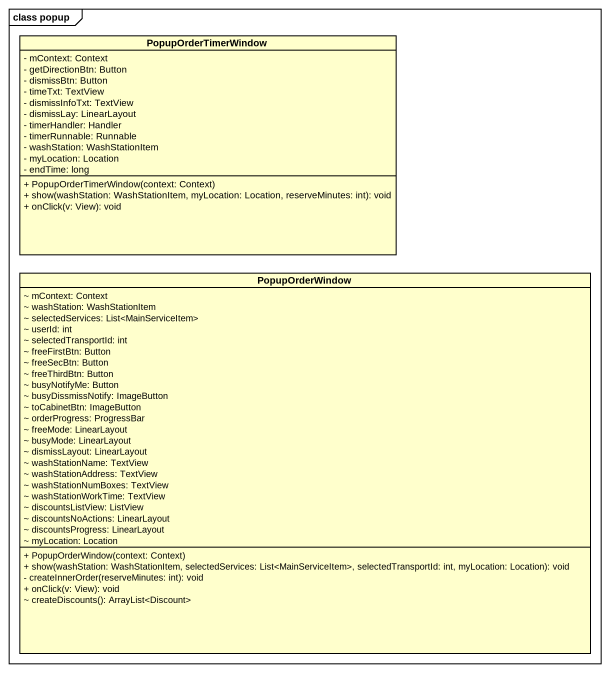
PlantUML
@startuml
mainframe class popup
hide circle
hide empty members
skinparam classAttributeIconSize 0
class PopupOrderTimerWindow {
  - mContext: Context
  - getDirectionBtn: Button
  - dismissBtn: Button
  - timeTxt: TextView
  - dismissInfoTxt: TextView
  - dismissLay: LinearLayout
  - timerHandler: Handler
  - timerRunnable: Runnable
  - washStation: WashStationItem
  - myLocation: Location
  - endTime: long
  + PopupOrderTimerWindow(context: Context)
  + show(washStation: WashStationItem, myLocation: Location, reserveMinutes: int): void
  + onClick(v: View): void
}
class PopupOrderWindow {
  ~ mContext: Context
  ~ washStation: WashStationItem
  ~ selectedServices: List<MainServiceItem>
  ~ userId: int
  ~ selectedTransportId: int
  ~ freeFirstBtn: Button
  ~ freeSecBtn: Button
  ~ freeThirdBtn: Button
  ~ busyNotifyMe: Button
  ~ busyDissmissNotify: ImageButton
  ~ toCabinetBtn: ImageButton
  ~ orderProgress: ProgressBar
  ~ freeMode: LinearLayout
  ~ busyMode: LinearLayout
  ~ dismissLayout: LinearLayout
  ~ washStationName: TextView
  ~ washStationAddress: TextView
  ~ washStationNumBoxes: TextView
  ~ washStationWorkTime: TextView
  ~ discountsListView: ListView
  ~ discountsNoActions: LinearLayout
  ~ discountsProgress: LinearLayout
  ~ myLocation: Location
  + PopupOrderWindow(context: Context)
  + show(washStation: WashStationItem, selectedServices: List<MainServiceItem>, selectedTransportId: int, myLocation: Location): void
  - createInnerOrder(reserveMinutes: int): void
  + onClick(v: View): void
  ~ createDiscounts(): ArrayList<Discount>
}
@enduml
